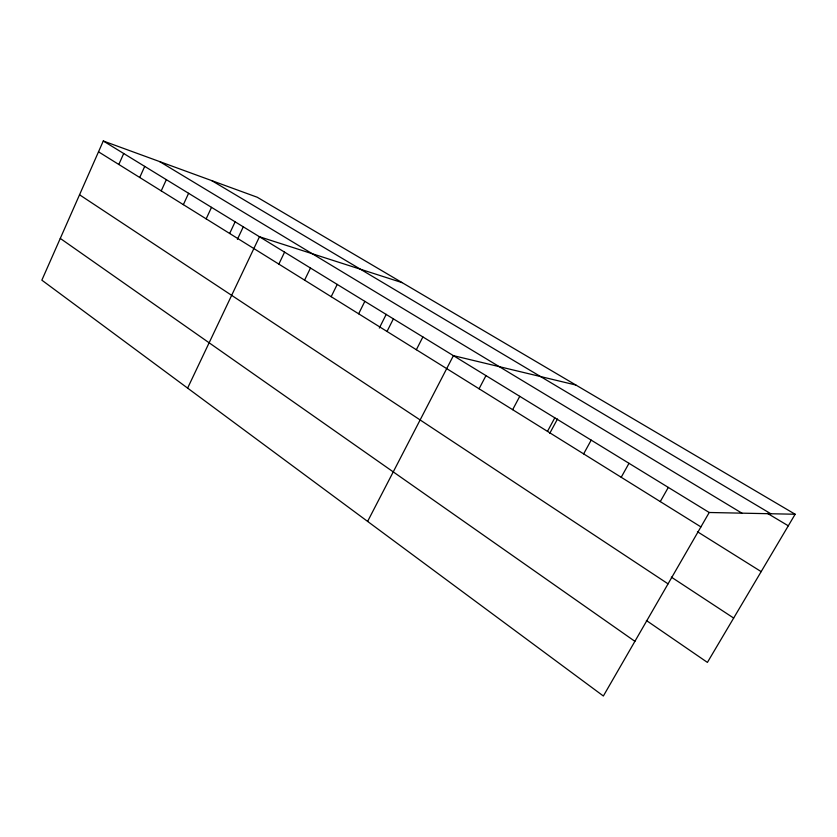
<?xml version="1.0" encoding="UTF-8"?>
<svg xmlns="http://www.w3.org/2000/svg" width="837" height="837" viewBox="0 0 837 837"><rect width="100%" height="100%" fill="white"/><g stroke="black" fill="none" stroke-linecap="round" stroke-linejoin="round"><path stroke-width="1.26" d="M795.15 514.242L257.231 197.239L103.286 140.993L41.85 280.165L603.362 696.007L709.221 512.495L795.15 514.242L707.411 662.402L646.373 620.489M118.823 164.47L123.709 153.516M139.727 177.486L144.717 166.396M161.227 190.878L166.333 179.652M183.366 204.657L188.597 193.295M206.164 218.855L211.51 207.346M229.652 233.481L235.134 221.826M237.405 239.319L243.264 226.869M187.614 388.117L259.47 236.745L402.147 282.644M278.836 264.105L284.58 252.136M304.595 280.144L310.485 268.018M331.18 296.696L337.217 284.413M358.644 313.791L364.838 301.351M379.328 328.062L386.223 314.335M387.018 331.462L393.38 318.845M416.355 349.73L422.884 336.934M367.61 521.42L453.413 355.652L575.887 385.03M479.078 388.776L485.983 375.625M512.652 409.68L519.756 396.33M547.482 431.369L554.805 417.82M549.742 433.336L557.505 418.981M583.64 453.884L591.194 440.126M621.211 477.278L628.995 463.311M660.267 501.593L668.313 487.406M211.719 180.614L770.804 513.74M767.362 513.311L788.297 525.803M159.668 161.593L741.906 513.154M103.286 140.993L709.221 512.495M98.504 151.821L700.914 526.902M697.462 531.736L761.168 571.619M671.305 577.101L733.672 618.062M79.536 194.78L668.062 583.849M60.274 238.419L634.906 641.33"/></g></svg>
